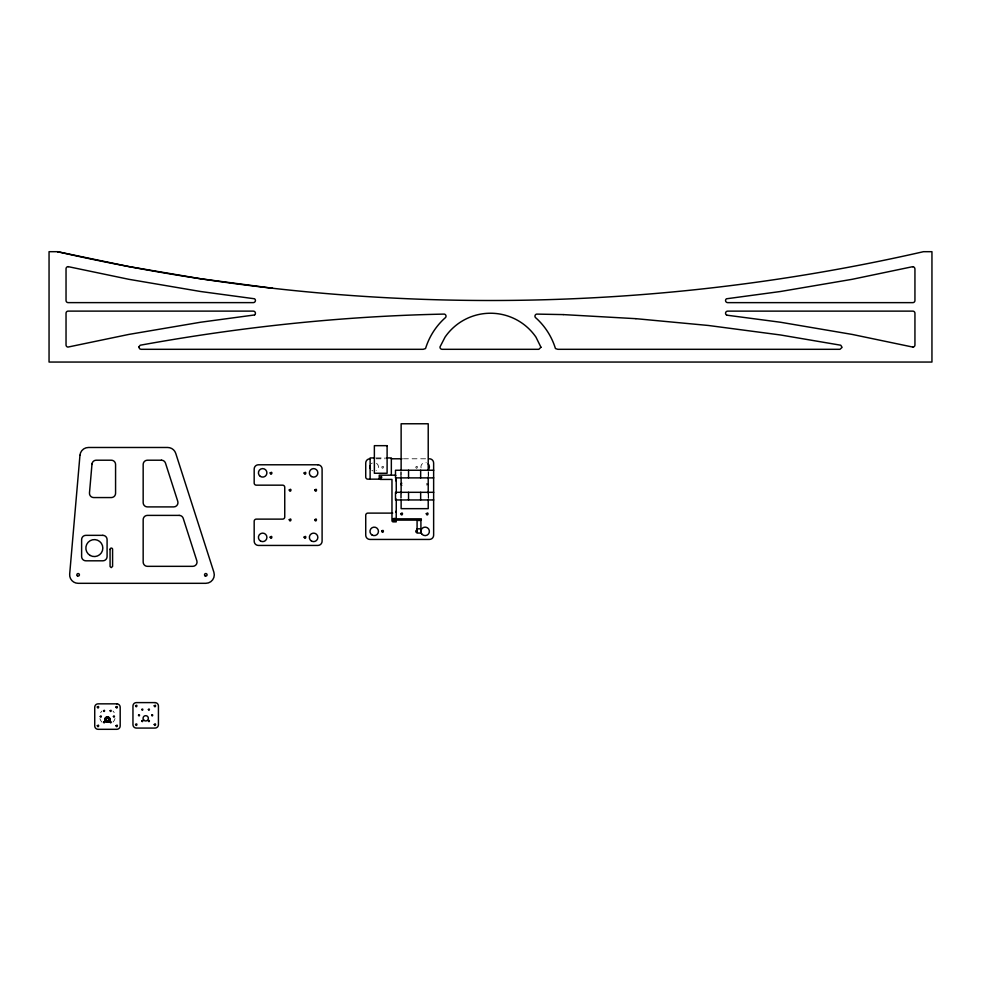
<?xml version="1.0" encoding="UTF-8"?>
<svg xmlns="http://www.w3.org/2000/svg" width="981" height="981" viewBox="0 0 981 981"><rect width="100%" height="100%" fill="white"/><g stroke="black" fill="none" stroke-linecap="round" stroke-linejoin="round"><path stroke-width="0.74" stroke-dasharray="4.91 3.68" d="M426.833 483.339L426.833 485.178M376.189 457.931L385.288 457.931M376.066 458.789L385.202 458.789M403.498 458.789L426.343 458.789M428.329 471.775L428.329 476.361M428.329 493.848L428.329 498.434M428.219 472.278L428.219 475.307M428.219 493.504L428.219 498.041M401.131 472.278L401.131 475.307M401.131 493.504L401.131 498.041M400.873 471.775L400.873 476.361M400.873 493.848L400.873 498.434M376.545 463.302A4.243 4.243 0 0 1 376.115 470.647M372.878 470.88A4.243 4.243 0 0 1 371.885 470.402M371.394 463.682A4.243 4.243 0 0 1 372.314 463.057M421.045 467.949A4.243 4.243 0 0 1 426.245 462.75M115.01 718.546A7.811 7.811 0 0 1 113.023 722.065M101.975 722.139A7.811 7.811 0 0 1 99.927 718.656M100.663 712.721A7.811 7.811 0 0 1 101.889 711.102M112.938 711.017A7.811 7.811 0 0 1 114.188 712.623M415.637 467.005C416.937 471.052 418.789 464.136 415.637 467.005M381.719 466.882C382.516 471.064 385.19 464.418 381.719 466.882"/><path stroke-width="1.47" d="M91.969 464.454L92.006 463.903A4.243 4.243 0 0 1 96.212 460.212L111.331 460.212A4.243 4.243 0 0 1 115.574 464.454L115.574 493.32A4.243 4.243 0 0 1 111.331 497.563L93.71 497.563A4.243 4.243 0 0 1 89.479 492.953L92.006 463.903M419.316 520.47L418.495 520.47M428.28 484.786L428.28 483.719M417.416 532.119C415.208 533.701 415.208 529.041 417.416 530.623M912.698 266.673L852.207 279.303L780.471 291.504L726.394 298.8A2.121 2.121 0 0 0 727.644 302.639L912.821 302.639A2.121 2.121 0 0 0 914.942 300.517L914.942 268.794L914.39 267.359L912.722 266.673M401.805 483.192L400.739 484.258L401.805 485.313M912.698 347.102L913.017 347.09A2.121 2.121 0 0 0 914.942 344.981L914.942 313.246A2.121 2.121 0 0 0 912.821 311.124L727.644 311.124A2.121 2.121 0 0 0 726.394 314.962L726.811 315.195M57.536 251.688L49.05 251.688L49.05 362.05L931.95 362.05L931.95 251.688L923.464 251.688A1944.489 1944.489 0 0 1 57.536 251.688L128.769 266.562L200.504 278.751L272.644 288.255M374.668 457.931L370.119 457.931L370.119 479.157M386.796 457.931L391.345 457.931L391.345 474.608M391.296 458.789L401.965 458.789M433.712 470.242L395.502 470.242L395.502 477.882L433.712 477.882M380.738 479.157L367.85 479.157A2.121 2.121 0 0 1 365.729 477.036L365.729 463.032A4.243 4.243 0 0 1 369.972 458.789M433.712 492.315L395.502 492.315L395.502 499.954L433.712 499.954M392.707 513.112L367.85 513.112A2.121 2.121 0 0 0 365.729 515.246L365.729 535.185A4.243 4.243 0 0 0 369.972 539.44L429.396 539.44A4.243 4.243 0 0 0 433.639 535.185L433.639 463.032A4.243 4.243 0 0 0 429.396 458.789M393.724 518.839L421.315 518.839L421.315 520.114L393.724 520.114L393.724 518.839L393.773 520.114M417.084 528.82L420.91 528.82M563.229 314.594L536.717 314.104A2.109 2.109 0 0 0 535.565 314.705L535.295 315.036A2.109 2.109 0 0 0 535.675 317.77L536.141 318.138A67.91 67.91 0 0 1 554.486 345.643L555.467 348.574L557.809 349.31L839.981 349.31L842.09 347.372L840.778 345.226L780.496 334.975L708.356 325.471L635.909 318.678M563.253 314.594L635.884 318.678M726.749 315.171L780.496 322.246L852.231 334.435L912.845 347.09M428.219 470.757L428.219 423.767L401.131 423.767L401.131 470.757M428.219 476.827L428.219 493.504M428.219 499.562L428.219 508.661L401.131 508.661L401.131 499.562M420.653 470.242L420.653 477.882M420.653 492.315L420.653 499.954M408.55 470.242L408.55 477.882M408.55 492.315L408.55 499.954M401.131 476.827L401.131 493.504M396.214 477.955L396.287 493.173M396.287 499.108L396.214 518.471L394.092 518.471A1.275 1.275 0 0 0 392.817 519.746A1.275 1.275 0 0 0 394.092 521.021A1.275 1.275 0 0 0 395.368 519.746L396.214 519.746L396.214 521.867L393.246 521.867A1.275 1.275 0 0 1 391.971 520.592L391.971 479.427L380.518 479.427A1.275 1.275 0 0 1 379.242 478.152L379.242 475.172L394.951 475.172A1.275 1.275 0 0 1 395.846 475.552M395.159 518.839L395.171 520.114M394.938 518.839L394.951 520.114M394.754 518.839L394.742 520.114M394.387 518.839L394.558 520.114M394.239 518.839L394.239 520.114M394.104 518.839L393.994 520.114M395.846 479.991A2.121 2.121 0 0 1 396.287 481.279M428.157 463.854A4.243 4.243 0 0 1 428.157 469.85M396.287 510.991A2.121 2.121 0 0 1 395.846 512.29M370.426 468.759A4.243 4.243 0 0 1 370.18 465.521M110.056 549.458L110.08 566.564L111.221 567.607L112.594 566.429L112.582 549.581A1.275 1.275 0 0 0 111.38 548.085A1.275 1.275 0 0 0 110.056 549.458M138.91 346.845L139.56 348.758L141.006 349.31L423.167 349.31L425.509 348.574L426.514 345.643A67.91 67.91 0 0 1 444.834 318.138L445.3 317.77A2.109 2.109 0 0 0 445.681 315.036L445.411 314.705A2.109 2.109 0 0 0 444.295 314.104L443.032 314.116C341.474 316.213 240.137 327.053 140.197 345.226L138.91 346.845M79.964 455.233L69.676 574.093A8.486 8.486 0 0 0 78.137 583.315L205.802 583.315A8.486 8.486 0 0 0 213.883 572.23L175.746 453.369A8.486 8.486 0 0 0 167.665 447.483L88.425 447.483A8.486 8.486 0 0 0 79.964 455.233M115.966 707.031C117.058 710.256 118.456 704.714 115.966 707.031M154.213 705.793C155.305 709.018 156.702 703.463 154.213 705.793M540.948 347.262L538.827 349.31L442.112 349.31A2.121 2.121 0 0 1 440.015 346.894L445.055 337.121A55.181 55.181 0 0 1 535.994 337.182L540.948 347.262M97.303 725.695C98.333 728.944 99.817 723.414 97.303 725.695M100.258 716.412C101.043 718.852 102.159 714.695 100.258 716.412M103.557 710.722C104.329 713.15 105.445 709.005 103.557 710.722M103.557 722.114C104.329 724.542 105.445 720.397 103.557 722.114M110.13 710.722C110.914 713.15 112.018 709.005 110.13 710.722M110.13 722.114C110.853 724.53 112.104 720.422 110.13 722.114M113.416 716.412C114.201 718.852 115.317 714.695 113.416 716.412M115.979 725.695C117.009 728.944 118.493 723.414 115.979 725.695M135.55 724.456C136.58 727.694 138.063 722.163 135.55 724.456M138.505 715.174C139.29 717.602 140.393 713.457 138.505 715.174M141.804 709.471C142.576 711.899 143.692 707.755 141.804 709.471M141.804 720.863C142.576 723.304 143.692 719.147 141.804 720.863M148.376 709.471C149.161 711.899 150.265 707.755 148.376 709.471M148.376 720.863C149.161 723.304 150.265 719.147 148.376 720.863M151.663 715.174C152.447 717.602 153.563 713.457 151.663 715.174M154.225 724.456C155.256 727.694 156.739 722.163 154.225 724.456M270.131 537.098C271.43 541.144 273.282 534.24 270.131 537.098M289.236 489.985C290.535 494.032 292.387 487.116 289.236 489.985M289.236 519.697C290.535 523.744 292.387 516.828 289.236 519.697M304.098 473.001C305.398 477.06 307.249 470.144 304.098 473.001M304.098 537.098C305.398 541.144 307.249 534.24 304.098 537.098M314.803 489.985C316.103 494.032 317.954 487.116 314.803 489.985M314.742 519.697C316.041 523.744 317.893 516.828 314.742 519.697M380.751 477.134C381.523 479.562 382.639 475.417 380.751 477.134M381.683 531.101C382.982 535.148 384.834 528.232 381.683 531.101M400.775 513.688C402.075 517.747 403.927 510.831 400.775 513.688M426.281 513.688C427.581 517.747 429.433 510.831 426.281 513.688M97.303 706.994C98.247 710.269 99.903 704.787 97.303 706.994M135.55 705.756C136.494 709.018 138.137 703.549 135.55 705.756M270.18 472.879C270.977 477.06 273.65 470.414 270.18 472.879M254.582 314.95L200.504 322.246L128.769 334.435L67.959 347.078A2.121 2.121 0 0 1 66.034 344.956L66.034 313.233A2.121 2.121 0 0 1 68.155 311.112L253.331 311.112A2.121 2.121 0 0 1 254.582 314.95M68.253 266.66L67.959 266.66A2.121 2.121 0 0 0 66.034 268.769L66.034 300.493A2.121 2.121 0 0 0 68.155 302.626L253.331 302.626A2.121 2.121 0 0 0 254.582 298.788L200.504 291.492L128.769 279.291L68.278 266.66M387.103 445.668L374.362 445.668L374.362 473.259L387.103 473.259L387.103 445.668M161.473 460.212L147.408 460.212A4.243 4.243 0 0 0 143.165 464.454L143.165 502.664A4.243 4.243 0 0 0 147.408 506.907L173.735 506.907A4.243 4.243 0 0 0 177.769 501.365L165.507 463.167A4.243 4.243 0 0 0 161.473 460.212M317.856 464.786L258.432 464.786A4.243 4.243 0 0 0 254.177 469.028L254.177 483.044A2.121 2.121 0 0 0 256.299 485.166L282.626 485.166A2.121 2.121 0 0 1 284.748 487.287L284.748 516.999A2.121 2.121 0 0 1 282.626 519.121L256.299 519.121A2.121 2.121 0 0 0 254.177 521.242L254.177 541.193A4.243 4.243 0 0 0 258.432 545.436L317.856 545.436A4.243 4.243 0 0 0 322.099 541.193L322.099 469.028A4.243 4.243 0 0 0 317.856 464.786M179.18 515.393L147.408 515.393A4.243 4.243 0 0 0 143.165 519.636L143.165 562.088A4.243 4.243 0 0 0 147.408 566.331L192.803 566.331A4.243 4.243 0 0 0 196.899 560.985L183.226 518.348A4.243 4.243 0 0 0 179.18 515.393M420.91 520.335L417.084 520.335L417.084 533.063L420.91 533.063L420.91 520.335M102.833 535.344L85.862 535.344A4.243 4.243 0 0 0 81.619 539.587L81.619 556.57A4.243 4.243 0 0 0 85.862 560.813L102.833 560.813A4.243 4.243 0 0 0 107.088 556.57L107.088 539.587A4.243 4.243 0 0 0 102.833 535.344M155.035 702.604L136.359 702.604A3.397 3.397 0 0 0 132.962 706.001L132.962 724.677A3.397 3.397 0 0 0 136.359 728.074L155.035 728.074A3.397 3.397 0 0 0 158.431 724.677L158.431 706.001A3.397 3.397 0 0 0 155.035 702.604M116.8 703.843L98.112 703.843A3.397 3.397 0 0 0 94.728 707.24L94.728 725.915A3.397 3.397 0 0 0 98.112 729.312L116.8 729.312A3.397 3.397 0 0 0 120.185 725.915L120.185 707.24A3.397 3.397 0 0 0 116.8 703.843M372.057 535.025A4.243 4.243 0 0 0 378.458 531.408A4.243 4.243 0 0 0 372.13 527.68A4.243 4.243 0 0 0 372.057 535.025M422.149 534.375A4.243 4.243 0 0 0 429.249 532.475A4.243 4.243 0 0 0 424.05 527.275A4.243 4.243 0 0 0 422.149 534.375M260.333 476.398A4.243 4.243 0 0 0 266.906 473.1A4.243 4.243 0 0 0 260.762 469.053A4.243 4.243 0 0 0 260.333 476.398M311.48 476.533A4.243 4.243 0 0 0 317.856 472.854A4.243 4.243 0 0 0 311.48 469.176A4.243 4.243 0 0 0 311.48 476.533M260.517 541.034A4.243 4.243 0 0 0 266.918 537.416A4.243 4.243 0 0 0 260.578 533.676A4.243 4.243 0 0 0 260.517 541.034M311.48 541.046A4.243 4.243 0 0 0 317.856 537.367A4.243 4.243 0 0 0 311.48 533.701A4.243 4.243 0 0 0 311.48 541.046M106.009 721.685A2.551 2.551 0 0 0 109.946 719.686A2.551 2.551 0 0 0 106.242 717.283A2.551 2.551 0 0 0 106.009 721.685M106.622 720.569A1.275 1.275 0 0 0 108.658 719.711A1.275 1.275 0 0 0 106.904 718.374A1.275 1.275 0 0 0 106.622 720.569M105.641 721.489A2.649 2.649 0 0 0 110.044 720.152A2.649 2.649 0 0 0 106.684 717.013A2.649 2.649 0 0 0 105.641 721.489M205.164 575.921A1.275 1.275 0 0 0 207.077 574.817A1.275 1.275 0 0 0 205.164 573.713A1.275 1.275 0 0 0 205.164 575.921M77.376 575.847A1.275 1.275 0 0 0 79.4 574.964A1.275 1.275 0 0 0 77.634 573.652A1.275 1.275 0 0 0 77.376 575.847M90.105 555.43A8.486 8.486 0 0 0 102.833 548.085A8.486 8.486 0 0 0 90.105 540.727A8.486 8.486 0 0 0 90.105 555.43M143.888 720.25A2.649 2.649 0 0 0 148.29 718.901A2.649 2.649 0 0 0 144.93 715.774A2.649 2.649 0 0 0 143.888 720.25"/></g></svg>
